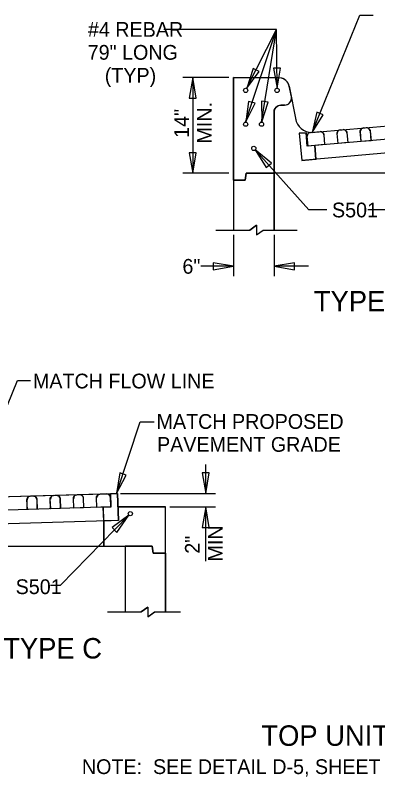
# Model space of a CAD drawing. Extents: x 2.3 to 15.4, y 0.6 to 10.3.
# Drawn here: x 6.706 to 8.923, y 5.592 to 10.242 of the extents above; entities that cross this region are included whole.
import ezdxf

# ---------------------------------------------------------------- set-up
doc = ezdxf.new("R2010")
doc.units = 0
for name, color, linetype in [('SD_P_Dimension Lines', 7, 'Continuous'), ('SD_P_Dimension Text', 7, 'Continuous'), ('SD_P_Prop Object Lines', 7, 'Continuous'), ('SD_P_Shading', 7, 'Continuous'), ('SD_P_Subtitles', 7, 'Continuous'), ('SD_X_Exist Hidden Lines', 7, 'Continuous'), ('SD_X_Exist Object Lines', 7, 'Continuous')]:
    doc.layers.add(name, color=color, linetype=linetype)

msp = doc.modelspace()

# ---------------------------------------------------------------- linework, layer by layer
at = {"layer": 'SD_P_Dimension Lines'}
for p, q in [((8.521, 9.526), (8.8135, 10.2415)), ((8.8135, 10.2415), (8.8935, 10.2415)), ((8.3028, 10.1538), (7.6151, 10.1538)), ((8.1148, 9.5893), (8.3028, 10.1538)), ((8.1204, 9.794), (8.3028, 10.1538)), ((8.2118, 9.5893), (8.3028, 10.1538)), ((8.3068, 9.7953), (8.3028, 10.1538)), ((8.1602, 9.9164), (8.1226, 9.7962)), ((8.1978, 9.8981), (8.1602, 9.9164)), ((8.327, 9.9193), (8.2849, 9.919)), ((8.2849, 9.919), (8.3069, 9.7953)), ((8.3069, 9.7953), (8.327, 9.9193)), ((8.0114, 9.8604), (7.7314, 9.8604)), ((7.7914, 9.8604), (7.7704, 9.7354)), ((7.7914, 9.8604), (7.7914, 9.2764)), ((7.8124, 9.7354), (7.7914, 9.8604)), ((8.1226, 9.7962), (8.1978, 9.8981)), ((7.7704, 9.7354), (7.8124, 9.7354)), ((8.1324, 9.7154), (8.1164, 9.5914)), ((8.1164, 9.5914), (8.1734, 9.7044)), ((8.1734, 9.7044), (8.1324, 9.7154)), ((8.2119, 9.7176), (8.2133, 9.5915)), ((8.2534, 9.711), (8.2119, 9.7176)), ((8.2133, 9.5915), (8.2534, 9.711)), ((8.5504, 9.6493), (8.5208, 9.526)), ((8.5208, 9.526), (8.589, 9.6325)), ((8.589, 9.6325), (8.5504, 9.6493)), ((7.7704, 9.4014), (7.7914, 9.2764)), ((7.8124, 9.4014), (7.7704, 9.4014)), ((7.7914, 9.2764), (7.8124, 9.4014)), ((8.2729, 9.3383), (8.1739, 9.4193)), ((8.1739, 9.4193), (8.2409, 9.3113)), ((8.174, 9.4193), (8.5009, 9.0524)), ((8.2409, 9.3113), (8.2729, 9.3383)), ((8.0114, 9.2764), (7.7314, 9.2764)), ((8.6112, 9.0524), (8.5009, 9.0524)), ((9.0036, 9.054), (8.8617, 9.054)), ((8.0414, 8.9004), (8.0414, 8.6484)), ((8.2894, 8.9004), (8.2894, 8.6484)), ((8.0414, 8.7084), (7.8409, 8.7084)), ((8.0414, 8.7084), (7.9164, 8.7294)), ((7.9164, 8.7294), (7.9164, 8.6874)), ((7.9164, 8.6874), (8.0414, 8.7084)), ((8.4144, 8.7294), (8.2894, 8.7084)), ((8.4984, 8.7084), (8.2894, 8.7084)), ((8.2894, 8.7084), (8.4144, 8.6874)), ((8.4144, 8.6874), (8.4144, 8.7294)), ((6.427, 7.2951), (6.7195, 8.0106)), ((6.7195, 8.0106), (6.7995, 8.0106)), ((7.3249, 7.322), (7.4709, 7.7591)), ((7.4709, 7.7591), (7.5548, 7.7591)), ((7.8706, 7.322), (7.8706, 7.4984)), ((7.3451, 7.4472), (7.3248, 7.322)), ((7.3849, 7.4337), (7.3451, 7.4472)), ((7.8497, 7.4471), (7.8707, 7.3221)), ((7.8917, 7.4471), (7.8497, 7.4471)), ((7.8707, 7.3221), (7.8917, 7.4471)), ((7.3248, 7.322), (7.3849, 7.4337)), ((7.3501, 7.322), (7.9306, 7.322)), ((7.6506, 7.239), (7.9306, 7.239)), ((7.8707, 7.2391), (7.8497, 7.1141)), ((7.8706, 6.9073), (7.8706, 7.239)), ((7.8917, 7.1141), (7.8707, 7.2391)), ((6.9839, 6.762), (7.4006, 7.189)), ((7.4006, 7.1891), (7.2981, 7.1139)), ((7.3275, 7.0841), (7.4006, 7.1891)), ((7.2981, 7.1139), (7.3275, 7.0841)), ((7.8497, 7.1141), (7.8917, 7.1141)), ((6.9229, 6.762), (6.9839, 6.762))]:
    msp.add_line(p, q, dxfattribs=at)
for centre in [(8.1148, 9.7823), (8.3068, 9.7823), (8.1148, 9.5763), (8.2118, 9.5763), (8.1648, 9.4285), (7.4098, 7.1982)]:
    msp.add_circle(centre, 0.013, dxfattribs=at)
at = {"layer": 'SD_P_Prop Object Lines'}
for p, q in [((8.0414, 9.2344), (8.0414, 9.8604)), ((8.0414, 9.8604), (8.3204, 9.8604)), ((8.0414, 9.2344), (8.0414, 9.8604)), ((8.3814, 9.8084), (8.4244, 9.5934)), ((8.3314, 9.6934), (8.3544, 9.6934)), ((8.2894, 9.6514), (8.2894, 9.2764)), ((8.5174, 9.5264), (9.3665, 9.599)), ((8.6917, 9.5413), (8.7114, 9.543)), ((8.8354, 9.5544), (8.8524, 9.5554)), ((8.8754, 9.5364), (8.8804, 9.4754)), ((8.4424, 9.5204), (8.4844, 9.5244)), ((8.4424, 9.5204), (8.4574, 9.3554)), ((8.4844, 9.5244), (8.4914, 9.4424)), ((9.3314, 9.5144), (8.4914, 9.4424)), ((8.4964, 9.4428), (8.4914, 9.5034)), ((8.5104, 9.5259), (8.5704, 9.5309)), ((8.5929, 9.5119), (8.5978, 9.4515)), ((8.6794, 9.4584), (8.6734, 9.5194)), ((8.7339, 9.5236), (8.7394, 9.4634)), ((8.8214, 9.4704), (8.8164, 9.5314)), ((8.5374, 9.4464), (8.5444, 9.3624)), ((8.7394, 9.4634), (8.6794, 9.4584)), ((8.8804, 9.4754), (8.8214, 9.4704)), ((9.3804, 9.4344), (8.4574, 9.3554)), ((8.1124, 9.2344), (8.1184, 9.2764)), ((8.2894, 9.2764), (8.1184, 9.2764)), ((9.4614, 9.2764), (8.2894, 9.2764)), ((8.0414, 9.2344), (8.1124, 9.2344)), ((6.4409, 7.296), (7.3249, 7.322)), ((6.5329, 7.298), (7.2249, 7.319)), ((6.7989, 7.306), (6.8159, 7.307)), ((6.9409, 7.31), (6.9589, 7.311)), ((7.0829, 7.314), (7.0999, 7.315)), ((7.2249, 7.319), (7.2649, 7.32)), ((7.2899, 7.321), (7.3319, 7.322)), ((7.2919, 7.239), (7.2899, 7.321)), ((7.3369, 7.156), (7.3319, 7.322)), ((6.7799, 7.223), (6.7789, 7.284)), ((6.8379, 7.286), (6.8389, 7.225)), ((6.9219, 7.228), (6.9209, 7.289)), ((6.9799, 7.29), (6.9819, 7.229)), ((7.0639, 7.232), (7.0619, 7.293)), ((7.1209, 7.295), (7.1229, 7.234)), ((7.2059, 7.236), (7.2039, 7.297)), ((7.2859, 7.299), (7.2879, 7.238)), ((7.2919, 7.239), (6.4499, 7.214)), ((6.8389, 7.225), (6.7799, 7.223)), ((6.9819, 7.229), (6.9219, 7.228)), ((7.1229, 7.234), (7.0639, 7.232)), ((7.2879, 7.238), (7.2059, 7.236)), ((7.2479, 7.153), (7.2449, 7.237)), ((7.3343, 7.2395), (7.6244, 7.2395)), ((7.6244, 6.9575), (7.6244, 7.2395)), ((7.3369, 7.156), (6.4099, 7.129)), ((7.2479, 6.9995), (7.2479, 7.153)), ((6.2028, 6.9995), (7.5444, 6.9995)), ((7.5504, 6.9575), (7.5444, 6.9995)), ((7.6244, 6.9575), (7.5504, 6.9575))]:
    msp.add_line(p, q, dxfattribs=at)
for centre, radius, start, end in [((8.3196, 9.7965), 0.0625, 7.0552, 90), ((8.3533, 9.7342), 0.0417, 270, 11.5457), ((8.3305, 9.6508), 0.0417, 90, 180), ((8.521, 9.6301), 0.1041, 190.8886, 270), ((8.6935, 9.5212), 0.0202, 95.172, 185.172), ((8.7129, 9.522), 0.021, 4.2634, 94.2634), ((8.8363, 9.5323), 0.0208, 94.8858, 184.8858), ((8.8537, 9.5338), 0.0208, 4.8858, 94.8858), ((8.5121, 9.5052), 0.0208, 94.8858, 184.8858), ((8.5721, 9.5102), 0.0208, 4.8858, 94.8858), ((6.8007, 7.2839), 0.0208, 91.6847, 181.6847), ((6.8181, 7.2844), 0.0208, 1.6847, 91.6847), ((6.9426, 7.288), 0.0208, 91.6847, 181.6847), ((6.961, 7.2886), 0.0208, 1.6847, 91.6847), ((7.0846, 7.2922), 0.0208, 91.6847, 181.6847), ((7.102, 7.2927), 0.0208, 1.6847, 91.6847), ((7.2265, 7.2964), 0.0208, 91.6847, 181.6847), ((7.2669, 7.2976), 0.0208, 1.6847, 91.6847)]:
    msp.add_arc(centre, radius, start, end, dxfattribs=at)
at = {"layer": 'SD_P_Shading'}
for points in [[(8.0414, 9.2344), (8.1124, 9.2344), (8.1184, 9.2764), (8.2894, 9.2764), (8.2894, 9.6514), (8.2901, 9.6611), (8.2948, 9.6724), (8.301, 9.6803), (8.3091, 9.6865), (8.3181, 9.6906), (8.3305, 9.6925), (8.3533, 9.6925), (8.3634, 9.6937), (8.3752, 9.6986), (8.3856, 9.7078), (8.3925, 9.7199), (8.3949, 9.7306), (8.3942, 9.7425), (8.3814, 9.8084), (8.3747, 9.826), (8.3688, 9.8349), (8.361, 9.8433), (8.3496, 9.8513), (8.3357, 9.8568), (8.3196, 9.859), (8.0414, 9.8604)], [(8.6734, 9.5194), (8.6736, 9.5246), (8.6755, 9.5303), (8.678, 9.5341), (8.6811, 9.5371), (8.6854, 9.5397), (8.6887, 9.5408), (8.6917, 9.5413), (8.7114, 9.543), (8.7143, 9.543), (8.7186, 9.5423), (8.723, 9.5405), (8.7267, 9.538), (8.7286, 9.536), (8.7306, 9.5334), (8.7325, 9.5297), (8.7333, 9.5271), (8.7339, 9.5236), (8.7394, 9.4634), (8.6794, 9.4584)], [(8.8154, 9.5314), (8.8156, 9.5366), (8.8175, 9.5423), (8.82, 9.5461), (8.8231, 9.5491), (8.8274, 9.5517), (8.8307, 9.5528), (8.8337, 9.5533), (8.8534, 9.555), (8.8563, 9.555), (8.8606, 9.5543), (8.865, 9.5525), (8.8687, 9.55), (8.8706, 9.548), (8.8726, 9.5454), (8.8745, 9.5417), (8.8753, 9.5391), (8.8759, 9.5356), (8.8814, 9.4754), (8.8214, 9.4704)], [(8.4424, 9.5204), (8.4574, 9.3554), (8.5444, 9.3624), (8.5374, 9.4464), (8.4914, 9.4424), (8.4844, 9.5244)], [(8.4964, 9.4428), (8.4914, 9.5034), (8.4915, 9.5076), (8.4925, 9.5121), (8.4942, 9.5157), (8.4962, 9.5186), (8.4986, 9.521), (8.502, 9.5233), (8.5063, 9.5251), (8.5104, 9.5259), (8.5704, 9.5309), (8.5726, 9.531), (8.5746, 9.5308), (8.5765, 9.5305), (8.5782, 9.5301), (8.5802, 9.5293), (8.5827, 9.5281), (8.5856, 9.5261), (8.5871, 9.5246), (8.5887, 9.5227), (8.5901, 9.5206), (8.5913, 9.5182), (8.5922, 9.5156), (8.5929, 9.5119), (8.5978, 9.4515)], [(8.0414, 9.2344), (8.0414, 8.9305), (8.1399, 8.93), (8.1809, 8.9589), (8.1809, 8.9012), (8.222, 8.93), (8.2894, 8.9305), (8.2894, 9.2764), (8.1184, 9.2764), (8.1124, 9.2344)], [(6.7779, 7.2845), (6.7784, 7.2896), (6.7806, 7.2952), (6.7833, 7.2989), (6.7865, 7.3018), (6.7909, 7.3041), (6.7943, 7.305), (6.7973, 7.3053), (6.8171, 7.306), (6.82, 7.3058), (6.8242, 7.3049), (6.8285, 7.3028), (6.8321, 7.3001), (6.8339, 7.298), (6.8358, 7.2953), (6.8375, 7.2916), (6.8382, 7.2889), (6.8385, 7.2853), (6.8407, 7.2249), (6.7805, 7.2233)], [(6.9203, 7.2887), (6.9208, 7.2938), (6.923, 7.2994), (6.9257, 7.3031), (6.929, 7.3059), (6.9334, 7.3082), (6.9367, 7.3092), (6.9398, 7.3095), (6.9595, 7.3101), (6.9625, 7.31), (6.9667, 7.309), (6.971, 7.307), (6.9745, 7.3043), (6.9764, 7.3022), (6.9782, 7.2995), (6.9799, 7.2957), (6.9806, 7.293), (6.981, 7.2895), (6.9832, 7.2291), (6.923, 7.2274)], [(7.0618, 7.2929), (7.0623, 7.298), (7.0644, 7.3036), (7.0672, 7.3073), (7.0704, 7.3101), (7.0748, 7.3124), (7.0782, 7.3134), (7.0812, 7.3137), (7.101, 7.3143), (7.1039, 7.3142), (7.1081, 7.3132), (7.1124, 7.3112), (7.116, 7.3085), (7.1178, 7.3064), (7.1197, 7.3037), (7.1213, 7.2999), (7.122, 7.2972), (7.1224, 7.2937), (7.1246, 7.2333), (7.0644, 7.2316)], [(7.2032, 7.2971), (7.2037, 7.3022), (7.2059, 7.3078), (7.2086, 7.3115), (7.2119, 7.3144), (7.2163, 7.3167), (7.2196, 7.3176), (7.2227, 7.3179), (7.2644, 7.3191), (7.2673, 7.319), (7.2704, 7.3184), (7.2735, 7.3173), (7.2759, 7.3161), (7.2787, 7.314), (7.2811, 7.3116), (7.2838, 7.3072), (7.2853, 7.3029), (7.2858, 7.299), (7.2881, 7.2383), (7.2059, 7.2358)], [(7.3318, 7.322), (7.3367, 7.1565), (7.2474, 7.1534), (7.245, 7.2377), (7.2922, 7.2391), (7.2896, 7.3204)], [(7.2479, 6.9995), (7.2479, 6.9995), (7.5444, 6.9995), (7.5504, 6.9575), (7.6244, 6.9575), (7.6244, 7.2395), (7.3343, 7.2395), (7.3369, 7.156), (7.2479, 7.153)], [(7.3786, 6.9995), (7.3786, 6.5984), (7.4771, 6.5984), (7.5172, 6.6268), (7.5172, 6.569), (7.5592, 6.5984), (7.6244, 6.5984), (7.6244, 6.9575), (7.5504, 6.9575), (7.5444, 6.9995)]]:
    msp.add_lwpolyline(points, close=True, dxfattribs=at)
at = {"layer": 'SD_X_Exist Hidden Lines'}
for p, q in [((8.2894, 9.2764), (8.2894, 8.9305)), ((8.0414, 9.2344), (8.0414, 8.9305)), ((7.3786, 6.9995), (7.3786, 6.5984)), ((7.6244, 6.9575), (7.6244, 6.5984))]:
    msp.add_line(p, q, dxfattribs=at)
at = {"layer": 'SD_X_Exist Object Lines'}
for p, q in [((7.9323, 8.93), (8.1399, 8.93)), ((8.1809, 8.9589), (8.1399, 8.93)), ((8.1809, 8.9589), (8.1809, 8.9012)), ((8.1809, 8.9012), (8.222, 8.93)), ((8.222, 8.93), (8.4295, 8.93)), ((7.5172, 6.6268), (7.4762, 6.5979)), ((7.5172, 6.6268), (7.5172, 6.569)), ((7.2695, 6.5984), (7.4771, 6.5984)), ((7.5172, 6.569), (7.5583, 6.5979)), ((7.5592, 6.5984), (7.7156, 6.5984))]:
    msp.add_line(p, q, dxfattribs=at)

# ---------------------------------------------------------------- texts
at = {"layer": 'SD_P_Dimension Text'}
for s, p in [('#4 REBAR', (7.1508, 10.1098)), ('79" LONG', (7.1494, 9.9698)), ('(TYP)', (7.2538, 9.8298)), ('S501', (8.6426, 9.0073)), ('6"', (7.7285, 8.6632)), ('MATCH FLOW LINE', (6.8146, 7.9629)), ('MATCH PROPOSED', (7.5702, 7.7159)), ('PAVEMENT GRADE', (7.5733, 7.5759)), ('S501', (6.7089, 6.707)), ('NOTE:  SEE DETAIL D-5, SHEET 3 OF 9 FOR INLET TOP UNIT APPLICATIONS.', (7.114, 5.6083))]:
    msp.add_text(s, height=0.09, dxfattribs=at).set_placement(p)
for s, p in [('MIN.', (7.9079, 9.4578)), ('14"', (7.7679, 9.4928)), ('MIN', (7.9741, 6.9057)), ('2"', (7.8341, 6.9535))]:
    msp.add_text(s, height=0.09, rotation=90, dxfattribs=at).set_placement(p)
at = {"layer": 'SD_P_Subtitles'}
for s, p in [('TYPE B', (8.5317, 8.433)), ('TYPE C', (6.6331, 6.3137)), ('TOP UNIT DETAILS', (8.2111, 5.7805))]:
    msp.add_text(s, height=0.125, dxfattribs=at).set_placement(p)

doc.saveas('drawing.dxf')
